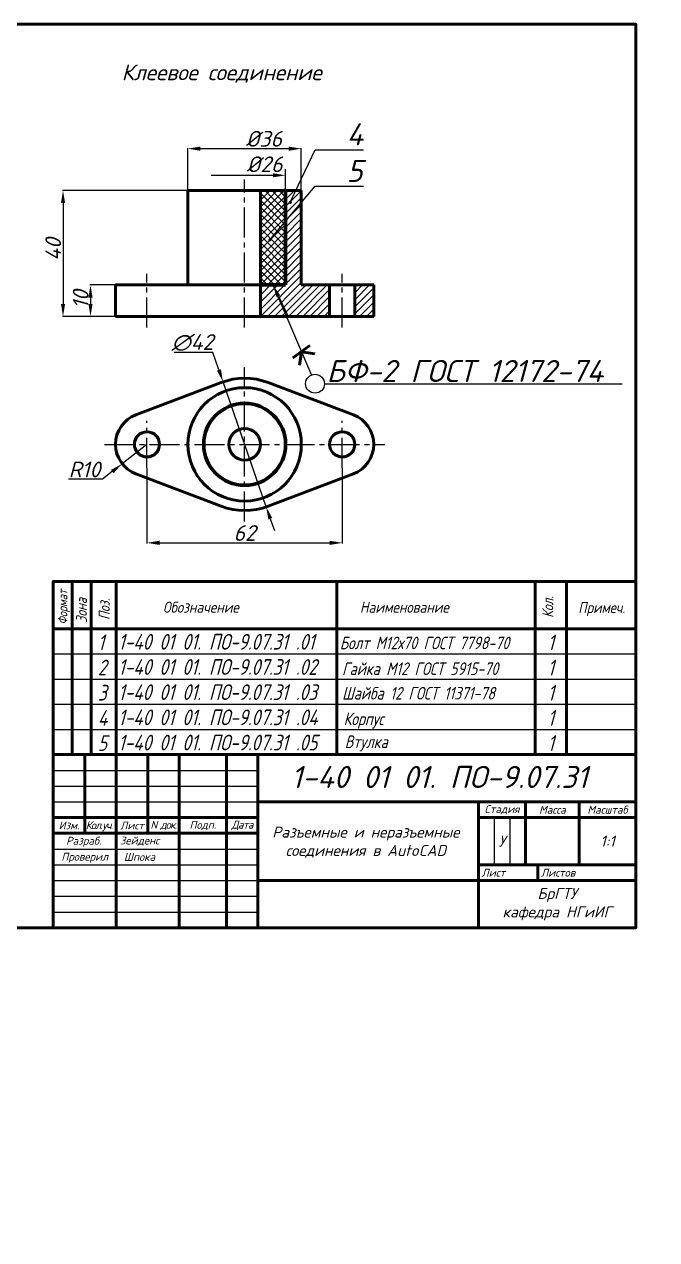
# Model space of a CAD drawing. Header units: millimetres. Extents: x -43296 to 0, y 0 to 32538.
# Drawn here: x -42402.7 to -42201.9, y 31907 to 32293.1 of the extents above; entities that cross this region are included whole.
import ezdxf
from ezdxf import colors
from ezdxf.entities.mleader import LeaderData, LeaderLine
from ezdxf.math import Vec2, Vec3

# ---------------------------------------------------------------- set-up
doc = ezdxf.new("R2010")
doc.units = ezdxf.units.MM
doc.header["$LTSCALE"] = 0.5
doc.linetypes.add('CENTER2', pattern=[28.575, 19.05, -3.175, 3.175, -3.175])
doc.styles.add('GOST-2.304_Type-B', font='isocpeui.ttf', dxfattribs={"height": 7})
doc.styles.get("Standard").update_dxf_attribs({"font": 'isocpeui.ttf'})
doc.styles.add('style3', font='isocpeur.ttf', dxfattribs={"width": 0.8, "oblique": 15})
doc.dimstyles.new('Copy(2) of STANDARD', dxfattribs={"dimscale": 0, "dimtxt": 5, "dimasz": 4, "dimexe": 2, "dimexo": 0, "dimgap": 1, "dimtad": 1, "dimdec": 0, "dimzin": 12, "dimdsep": 46, "dimtxsty": 'Standard', "dimblk1": 'NONE', "dimsah": 1, "dimcen": -3, "dimse1": 1, "dimclrd": 256, "dimclre": 256, "dimadec": 0, "dimazin": 0, "dimtfac": 1, "dimtdec": 0, "dimtmove": 0, "dimatfit": 1, "dimfxl": 1, "dimtolj": 1, "dimtzin": 0, "dimarcsym": 0})
doc.dimstyles.new('Копия SPDS', dxfattribs={"dimscale": 0, "dimtxt": 5, "dimasz": 4, "dimexe": 0.18, "dimexo": 0.0625, "dimtad": 1, "dimtoh": 1, "dimdec": 0, "dimrnd": 0.001, "dimzin": 0, "dimdsep": 46, "dimtxsty": 'GOST-2.304_Type-B', "dimcen": 2.5, "dimadec": 0, "dimazin": 0, "dimtfac": 1, "dimtdec": 0, "dimtmove": 0, "dimatfit": 1, "dimfxl": 1, "dimtolj": 1, "dimtzin": 0, "dimarcsym": 0})

# ---------------------------------------------------------------- blocks, each defined once
blk = doc.blocks.new('*U37')
at = {"color": 0, "linetype": 'CENTER2', "transparency": 16777216}
blk.add_line((0, -28.5), (0, 18.5), dxfattribs=at)
blk = doc.blocks.new('*U38')
at = {"color": 0, "linetype": 'CENTER2', "transparency": 16777216}
blk.add_line((0, -8.5), (0, 8.5), dxfattribs=at)
blk = doc.blocks.new('*U39')
at = {"color": 0, "linetype": 'CENTER2', "transparency": 16777216}
blk.add_line((0, -8.5), (0, 8.5), dxfattribs=at)
blk = doc.blocks.new('*U40')
at = {"color": 0, "linetype": 'CENTER2', "transparency": 16777216}
blk.add_line((0, -24.5), (0, 24.5), dxfattribs=at)
blk = doc.blocks.new('*U41')
at = {"color": 0, "linetype": 'CENTER2', "transparency": 16777216}
blk.add_line((0, -7.49), (0, 7.49), dxfattribs=at)
blk = doc.blocks.new('*U42')
at = {"color": 0, "linetype": 'CENTER2', "transparency": 16777216}
blk.add_line((0, -7.49), (0, 7.49), dxfattribs=at)
blk = doc.blocks.new('*U43')
at = {"color": 0, "linetype": 'CENTER2', "transparency": 16777216}
blk.add_line((-13.5, 0), (75.5, 0), dxfattribs=at)
blk = doc.blocks.new('*D44')
at = {"color": 0, "lineweight": -2, "transparency": 16777216}
for p, q in [((-42363.71, 32152.08), (-42363.71, 32128.18)), ((-42301.71, 32152.08), (-42301.71, 32128.18)), ((-42359.71, 32128.36), (-42305.71, 32128.36))]:
    blk.add_line(p, q, dxfattribs=at)
at = {"color": 0, "transparency": 16777216}
for points in [[(-42359.71, 32129.02), (-42359.71, 32127.69), (-42363.71, 32128.36)], [(-42305.71, 32129.02), (-42305.71, 32127.69), (-42301.71, 32128.36)]]:
    blk.add_solid(points, dxfattribs=at)
at = {"layer": 'Defpoints', "color": 0, "transparency": 16777216}
for p in [(-42363.71, 32152.15), (-42301.71, 32152.15), (-42301.71, 32128.36)]:
    blk.add_point(p, dxfattribs=at)
at = {"color": 0, "transparency": 16777216, "insert": (-42332.71, 32131.48), "char_height": 5, "attachment_point": 5, "style": 'GOST-2.304_Type-B'}
blk.add_mtext('\\A1;62', dxfattribs=at)
blk = doc.blocks.new('*D45')
at = {"color": 0, "lineweight": -2, "transparency": 16777216}
for p, q in [((-42363.71, 32159.64), (-42371.58, 32153.47)), ((-42374.73, 32151), (-42377.88, 32148.54)), ((-42377.88, 32148.54), (-42388.6, 32148.54))]:
    blk.add_line(p, q, dxfattribs=at)
at = {"color": 0, "transparency": 16777216}
blk.add_solid([(-42375.14, 32151.53), (-42374.32, 32150.48), (-42371.58, 32153.47)], dxfattribs=at)
at = {"layer": 'Defpoints', "color": 0, "transparency": 16777216}
for p in [(-42363.71, 32159.64), (-42371.58, 32153.47)]:
    blk.add_point(p, dxfattribs=at)
at = {"color": 0, "transparency": 16777216, "insert": (-42383.55, 32151.66), "char_height": 5, "attachment_point": 5, "style": 'GOST-2.304_Type-B'}
blk.add_mtext('\\A1;R10', dxfattribs=at)
blk = doc.blocks.new('*D48')
at = {"color": 0, "lineweight": -2, "transparency": 16777216}
for p, q in [((-42373.77, 32210.28), (-42381.83, 32210.28)), ((-42381.65, 32206.28), (-42381.65, 32204.28)), ((-42373.77, 32200.28), (-42381.83, 32200.28))]:
    blk.add_line(p, q, dxfattribs=at)
at = {"color": 0, "transparency": 16777216}
for points in [[(-42382.31, 32206.28), (-42380.98, 32206.28), (-42381.65, 32210.28)], [(-42382.31, 32204.28), (-42380.98, 32204.28), (-42381.65, 32200.28)]]:
    blk.add_solid(points, dxfattribs=at)
at = {"layer": 'Defpoints', "color": 0, "transparency": 16777216}
for p in [(-42373.71, 32210.28), (-42381.65, 32200.28), (-42373.71, 32200.28)]:
    blk.add_point(p, dxfattribs=at)
at = {"color": 0, "transparency": 16777216, "insert": (-42384.77, 32205.64), "char_height": 5, "attachment_point": 5, "rotation": 90, "style": 'GOST-2.304_Type-B'}
blk.add_mtext('\\A1;10', dxfattribs=at)
blk = doc.blocks.new('*D50')
at = {"color": 0, "lineweight": -2, "transparency": 16777216}
for p, q in [((-42350.77, 32240.34), (-42350.77, 32253.76)), ((-42314.71, 32240.34), (-42314.71, 32253.76)), ((-42346.77, 32253.58), (-42318.71, 32253.58))]:
    blk.add_line(p, q, dxfattribs=at)
at = {"color": 0, "transparency": 16777216}
for points in [[(-42346.77, 32254.25), (-42346.77, 32252.91), (-42350.77, 32253.58)], [(-42318.71, 32254.25), (-42318.71, 32252.91), (-42314.71, 32253.58)]]:
    blk.add_solid(points, dxfattribs=at)
at = {"layer": 'Defpoints', "color": 0, "transparency": 16777216}
for p in [(-42314.71, 32253.58), (-42350.77, 32240.28), (-42314.71, 32240.28)]:
    blk.add_point(p, dxfattribs=at)
at = {"color": 0, "transparency": 16777216, "insert": (-42326.59, 32256.7), "char_height": 5, "attachment_point": 5}
blk.add_mtext('\\A1;%%C36', dxfattribs=at)
blk = doc.blocks.new('*D51')
at = {"lineweight": -2, "transparency": 16777216}
for p, q in [((-42319.71, 32240.28), (-42319.71, 32247.11)), ((-42343.29, 32245.11), (-42323.71, 32245.11))]:
    blk.add_line(p, q, dxfattribs=at)
at = {"transparency": 16777216}
blk.add_solid([(-42323.71, 32245.78), (-42323.71, 32244.44), (-42319.71, 32245.11)], dxfattribs=at)
at = {"layer": 'Defpoints', "color": 0, "transparency": 16777216}
for p in [(-42343.29, 32245.11), (-42319.71, 32245.11), (-42319.71, 32240.28)]:
    blk.add_point(p, dxfattribs=at)
at = {"color": 0, "transparency": 16777216, "insert": (-42326.37, 32248.61), "char_height": 5, "attachment_point": 5}
blk.add_mtext('\\A1;%%C26', dxfattribs=at)
blk = doc.blocks.new('_None')
blk = doc.blocks.new('*D56')
at = {"color": 0, "lineweight": -2, "transparency": 16777216}
for p, q in [((-42350.77, 32240.28), (-42390.55, 32240.28)), ((-42390.37, 32236.28), (-42390.37, 32204.28)), ((-42373.83, 32200.28), (-42390.55, 32200.28))]:
    blk.add_line(p, q, dxfattribs=at)
at = {"color": 0, "transparency": 16777216}
for points in [[(-42391.03, 32236.28), (-42389.7, 32236.28), (-42390.37, 32240.28)], [(-42391.03, 32204.28), (-42389.7, 32204.28), (-42390.37, 32200.28)]]:
    blk.add_solid(points, dxfattribs=at)
at = {"layer": 'Defpoints', "color": 0, "transparency": 16777216}
for p in [(-42350.71, 32240.28), (-42390.37, 32200.28), (-42373.77, 32200.28)]:
    blk.add_point(p, dxfattribs=at)
at = {"color": 0, "transparency": 16777216, "insert": (-42393.49, 32221.56), "char_height": 5, "attachment_point": 5, "rotation": 90, "style": 'GOST-2.304_Type-B'}
blk.add_mtext('\\A1;40', dxfattribs=at)
blk = doc.blocks.new('_Dot')
at = {"color": 0, "linetype": 'ByBlock', "lineweight": -2}
blk.add_line((-0.5, 0), (-1, 0), dxfattribs=at)
at = {"color": 0, "linetype": 'ByBlock', "const_width": 0.5}
blk.add_lwpolyline([(-0.25, 0, 1), (0.25, 0, 1)], format="xyb", close=True, dxfattribs=at)
blk = doc.blocks.new('*D60')
at = {"color": 0, "lineweight": -2, "transparency": 16777216}
for p, q in [((-42342.79, 32188.85), (-42355.1, 32188.85)), ((-42340.86, 32183.27), (-42342.79, 32188.85)), ((-42325.86, 32139.79), (-42339.56, 32179.49)), ((-42324.55, 32136.01), (-42323.25, 32132.23))]:
    blk.add_line(p, q, dxfattribs=at)
at = {"color": 0, "transparency": 16777216}
for points in [[(-42340.23, 32183.49), (-42341.49, 32183.06), (-42339.56, 32179.49)], [(-42323.92, 32136.23), (-42325.18, 32135.79), (-42325.86, 32139.79)]]:
    blk.add_solid(points, dxfattribs=at)
at = {"layer": 'Defpoints', "color": 0, "transparency": 16777216}
for p in [(-42339.56, 32179.49), (-42325.86, 32139.79)]:
    blk.add_point(p, dxfattribs=at)
at = {"color": 0, "transparency": 16777216, "insert": (-42349.26, 32191.98), "char_height": 5, "attachment_point": 5}
blk.add_mtext('\\A1;∅42', dxfattribs=at)

msp = doc.modelspace()

# ---------------------------------------------------------------- hatches: boundary and pattern name
h = msp.add_hatch()
h.set_pattern_fill('ANSI31', color=256, scale=0.5)
h.set_pattern_definition([(45, (-42327.7089, 32200.276), (-1.12253, 1.12253), [])])
h.paths.add_polyline_path([(-42314.71, 32240.28), (-42319.71, 32240.28), (-42319.71, 32210.28), (-42314.71, 32210.28)])
h.paths.add_polyline_path([(-42305.71, 32210.28), (-42314.71, 32210.28), (-42319.71, 32210.28), (-42327.71, 32210.28), (-42327.71, 32200.28), (-42305.71, 32200.28)])
h.paths.add_polyline_path([(-42291.71, 32210.28), (-42297.71, 32210.28), (-42297.71, 32200.28), (-42291.71, 32200.28)])
h = msp.add_hatch()
h.set_pattern_fill('ANSI37', color=256, scale=0.5)
h.set_pattern_definition([(45, (-42327.7089, 32210.276), (-1.12253, 1.12253), []), (135, (-42327.7089, 32210.276), (-1.12253, -1.12253), [])])
h.paths.add_polyline_path([(-42319.71, 32236.88), (-42327.71, 32226.97), (-42327.71, 32210.28), (-42319.71, 32210.28)])
h.paths.add_polyline_path([(-42319.71, 32236.88), (-42319.71, 32240.28), (-42327.71, 32240.28), (-42327.71, 32226.97)])

# ---------------------------------------------------------------- linework, layer by layer
for p, q in [((-42350.77, 32240.28), (-42345.78, 32240.51)), ((-42319.71, 32240.28), (-42327.71, 32240.28)), ((-42323.71, 32210.28), (-42311.52, 32181.66)), ((-42307.35, 32178.9), (-42212.83, 32178.9)), ((-42393.47, 32061.08), (-42208.47, 32061.08)), ((-42393.47, 32061.08), (-42208.47, 32061.08))]:
    msp.add_line(p, q)
at = {"lineweight": 60}
for p, q in [((-42350.71, 32240.28), (-42314.71, 32240.28)), ((-42350.71, 32210.28), (-42350.71, 32240.28)), ((-42327.71, 32240.28), (-42327.71, 32210.28)), ((-42314.71, 32240.28), (-42314.71, 32210.28)), ((-42373.71, 32200.28), (-42373.71, 32210.28)), ((-42373.71, 32210.28), (-42350.71, 32210.28)), ((-42350.71, 32210.28), (-42327.71, 32210.28)), ((-42327.71, 32200.28), (-42327.71, 32210.28)), ((-42291.71, 32210.28), (-42314.71, 32210.28)), ((-42305.71, 32210.28), (-42305.71, 32200.28)), ((-42297.71, 32210.28), (-42297.71, 32200.28)), ((-42291.71, 32200.28), (-42291.71, 32210.28)), ((-42373.71, 32200.28), (-42291.71, 32200.28)), ((-42317.35, 32187.08), (-42312.01, 32191.06)), ((-42314.68, 32189.07), (-42315.31, 32184.79)), ((-42314.68, 32189.07), (-42310.39, 32188.45)), ((-42340.16, 32179.27), (-42367.26, 32168.99)), ((-42325.26, 32179.27), (-42298.16, 32168.99)), ((-42340.16, 32140.01), (-42367.26, 32150.29)), ((-42325.26, 32140.01), (-42298.16, 32150.29)), ((-42208.47, 32116.08), (-42208.47, 32061.08)), ((-42393.47, 32061.08), (-42208.47, 32061.08))]:
    msp.add_line(p, q, dxfattribs=at)
at = {"lineweight": 120}
for p, q in [((-42319.71, 32240.28), (-42319.71, 32210.28)), ((-42319.71, 32210.28), (-42327.71, 32210.28))]:
    msp.add_line(p, q, dxfattribs=at)
at = {"linetype": 'Continuous', "lineweight": 60}
for p, q in [((-42393.47, 32061.08), (-42208.47, 32061.08)), ((-42393.47, 32061.08), (-42393.47, 32006.08)), ((-42383.47, 32061.08), (-42383.47, 32036.08)), ((-42373.47, 32061.08), (-42373.47, 32006.08)), ((-42363.47, 32061.08), (-42363.47, 32036.08)), ((-42353.47, 32061.08), (-42353.47, 32006.08)), ((-42338.47, 32061.08), (-42338.47, 32006.08)), ((-42328.47, 32061.08), (-42328.47, 32006.08)), ((-42208.47, 32061.08), (-42208.47, 32006.08)), ((-42328.47, 32046.08), (-42208.47, 32046.08)), ((-42258.47, 32046.08), (-42258.47, 32006.08)), ((-42243.47, 32046.08), (-42243.47, 32026.08)), ((-42226.47, 32046.08), (-42226.47, 32026.08)), ((-42393.47, 32041.08), (-42328.47, 32041.08)), ((-42258.47, 32041.08), (-42208.47, 32041.08)), ((-42393.47, 32036.08), (-42328.47, 32036.08)), ((-42258.47, 32026.08), (-42208.47, 32026.08)), ((-42239.6, 32026.08), (-42239.6, 32021.08)), ((-42328.47, 32021.08), (-42208.47, 32021.08)), ((-42393.47, 32006.08), (-42208.47, 32006.08))]:
    msp.add_line(p, q, dxfattribs=at)
at = {"ltscale": 0.2}
msp.add_line((-42393.47, 32061.08), (-42208.47, 32061.08), dxfattribs=at)
at = {"linetype": 'Continuous'}
for p, q in [((-42393.47, 32056.08), (-42328.47, 32056.08)), ((-42393.47, 32051.08), (-42328.47, 32051.08)), ((-42393.47, 32046.08), (-42328.47, 32046.08)), ((-42253.47, 32041.08), (-42253.47, 32026.08)), ((-42248.47, 32041.08), (-42248.47, 32026.08)), ((-42393.47, 32031.08), (-42328.47, 32031.08)), ((-42393.47, 32026.08), (-42328.47, 32026.08)), ((-42393.47, 32021.08), (-42328.47, 32021.08)), ((-42393.47, 32016.08), (-42328.47, 32016.08)), ((-42393.47, 32011.08), (-42328.47, 32011.08))]:
    msp.add_line(p, q, dxfattribs=at)
at = {"lineweight": 60}
msp.add_lwpolyline([(-42603.47, 32006.08), (-42603.47, 32293.08), (-42208.47, 32293.08), (-42208.47, 32006.08), (-42603.47, 32006.08)], dxfattribs=at)
at = {"linetype": 'Continuous', "lineweight": 60}
for points in [[(-42393.47, 32101.08), (-42393.47, 32116.08), (-42208.47, 32116.08)], [(-42387.47, 32100.68), (-42387.47, 32116.08)], [(-42381.47, 32101.08), (-42381.47, 32116.08)], [(-42373.47, 32101.08), (-42373.47, 32116.08)], [(-42303.47, 32101.08), (-42303.47, 32116.08)], [(-42240.47, 32101.08), (-42240.47, 32116.08)], [(-42230.47, 32101.08), (-42230.47, 32116.08)], [(-42393.47, 32061.08), (-42393.47, 32101.08)], [(-42393.47, 32077.08), (-42393.47, 32101.08)], [(-42393.47, 32101.08), (-42208.47, 32101.08)], [(-42387.47, 32061.08), (-42387.47, 32101.08)], [(-42381.47, 32061.08), (-42381.47, 32101.08)], [(-42373.47, 32061.08), (-42373.47, 32101.08)], [(-42303.47, 32061.08), (-42303.47, 32101.08)], [(-42240.47, 32061.08), (-42240.47, 32101.08)], [(-42230.47, 32061.08), (-42230.47, 32101.08)]]:
    msp.add_lwpolyline(points, dxfattribs=at)
for points in [[(-42393.47, 32077.08), (-42393.47, 32101.08)], [(-42393.47, 32101.08), (-42208.47, 32101.08)], [(-42393.47, 32093.08), (-42208.47, 32093.08)], [(-42393.47, 32085.08), (-42208.47, 32085.08)], [(-42393.47, 32077.08), (-42208.47, 32077.08)], [(-42393.47, 32077.08), (-42208.47, 32077.08)], [(-42393.47, 32069.08), (-42208.47, 32069.08)]]:
    msp.add_lwpolyline(points)
msp.add_circle((-42310.35, 32178.9), 3)
at = {"lineweight": 60}
for centre, radius in [((-42332.71, 32159.64), 18), ((-42363.71, 32159.64), 4), ((-42332.71, 32159.64), 5), ((-42301.71, 32159.64), 4)]:
    msp.add_circle(centre, radius, dxfattribs=at)
at = {"lineweight": 120}
msp.add_circle((-42332.71, 32159.64), 13, dxfattribs=at)
at = {"lineweight": 60}
for centre, radius, start, end in [((-42332.71, 32159.64), 21, 69.2164, 110.7836), ((-42363.71, 32159.64), 10, 110.7836, 249.2164), ((-42301.71, 32159.64), 10, 290.7836, 69.2164), ((-42332.71, 32159.64), 21, 249.2164, 290.7836)]:
    msp.add_arc(centre, radius, start, end, dxfattribs=at)

# ---------------------------------------------------------------- block references
at = {"linetype": 'CENTER2'}
for name, p in [('*U37', (-42332.71, 32225.28)), ('*U38', (-42363.71, 32205.28)), ('*U39', (-42301.71, 32205.28)), ('*U40', (-42332.71, 32159.64)), ('*U42', (-42363.71, 32159.64)), ('*U41', (-42301.71, 32159.64)), ('*U43', (-42363.71, 32159.64))]:
    msp.add_blockref(name, p, dxfattribs=at)

# ---------------------------------------------------------------- texts
msp.add_text('Клеевое соединение', height=5).set_placement((-42371.76, 32275.31))
at = {"style": 'GOST-2.304_Type-B'}
msp.add_text('БФ-2 ГОСТ 12172-74', height=7, dxfattribs=at).set_placement((-42306.7, 32179.45))
at = {"ltscale": 0.2, "style": 'style3', "oblique": 15, "width": 0.8}
for s, height, p in [('Формат', 3, (-42388.97, 32102.39)), ('Зона', 3.5, (-42382.79, 32102.93)), ('Кол.', 3.5, (-42234.68, 32104.53)), ('Поз.', 3.5, (-42375.53, 32103.87))]:
    msp.add_text(s, height=height, rotation=90, dxfattribs=at).set_placement(p)
at = {"linetype": 'Continuous', "style": 'GOST-2.304_Type-B', "width": 0.88}
msp.add_text('Обозначение', height=3.5, dxfattribs=at).set_placement((-42358.62, 32106.16))
at = {"color": 0, "linetype": 'Continuous', "style": 'GOST-2.304_Type-B'}
for s, width, p in [('Наименование', 0.88, (-42296.09, 32106.16)), ('Примеч.', 0.85, (-42226.75, 32106.04))]:
    msp.add_text(s, height=3.5, dxfattribs=dict(at, width=width)).set_placement(p)
at = {"color": 0, "style": 'style3', "oblique": 15, "width": 0.8}
for s, p in [('1', (-42379.33, 32094.24)), ('1', (-42236.48, 32094.24)), ('2', (-42379.33, 32086.24)), ('1', (-42236.48, 32086.24)), ('3', (-42379.33, 32078.24)), ('1', (-42236.48, 32078.24)), ('4', (-42379.33, 32070.24)), ('1', (-42236.48, 32070.24)), ('5', (-42379.33, 32062.24)), ('1', (-42236.48, 32062.24))]:
    msp.add_text(s, height=5, dxfattribs=at).set_placement(p)
at = {"style": 'style3', "oblique": 15, "width": 0.8}
for s, height, p in [('1-40 01 01. ПО-9.07.31 .01', 5, (-42372.82, 32094.42)), ('Болт М12х70 ГОСТ 7798-70 ', 4, (-42302.48, 32094.56)), ('1-40 01 01. ПО-9.07.31 .02', 5, (-42372.82, 32086.42)), ('Гайка М12 ГОСТ 5915-70 ', 4, (-42301.77, 32086.37)), ('1-40 01 01. ПО-9.07.31 .03', 5, (-42372.82, 32078.42)), ('Шайба 12 ГОСТ 11371-78', 4, (-42301.77, 32078.58)), ('1-40 01 01. ПО-9.07.31 .04', 5, (-42372.82, 32070.42)), ('Корпус', 4, (-42301.27, 32070.44)), ('1-40 01 01. ПО-9.07.31 .05', 5, (-42372.82, 32062.42)), ('Втулка', 4, (-42300.92, 32063.17))]:
    msp.add_text(s, height=height, dxfattribs=at).set_placement(p)
at = {"linetype": 'Continuous', "insert": (-42270.83, 32053.99), "char_height": 7, "width": 104.8639, "attachment_point": 5}
msp.add_mtext('1-40 01 01. ПО-9.07.31', dxfattribs=at)
at = {"linetype": 'Continuous', "style": 'GOST-2.304_Type-B'}
for s, insert, char_height, width, attachment_point in [('Стадия', (-42250.97, 32043.58), 2.5, 13, 5), ('Масса', (-42234.97, 32043.58), 2.5, 15, 5), ('Масштаб', (-42217.47, 32043.58), 2.5, 16, 5), ('Изм.', (-42388.47, 32038.58), 2.5, 8, 5), ('{\\T0.8;Кол.уч.}', (-42378.87, 32038.31), 2.5, 9, 5), ('Лист', (-42368.47, 32038.58), 2.5, 8, 5), ('{\\T0.8;N док.}', (-42358.47, 32038.58), 2.5, 9, 5), ('Подп.', (-42345.97, 32038.58), 2.5, 13, 5), ('{\\T0.9;Дата}', (-42333.47, 32038.58), 2.5, 8, 5), ('Разраб.', (-42383.8, 32033.38), 2.5, 18, 5), ('Зейденс', (-42366.09, 32033.58), 2.5, 18, 5), ('У', (-42250.97, 32033.58), 3.5, 3, 5), ('1:1', (-42217.47, 32033.58), 3.5, 16, 5), ('Проверил', (-42383.47, 32028.31), 2.5, 18, 5), ('Шпока', (-42366.09, 32028.58), 2.5, 18, 5), ('Лист', (-42257.47, 32023.58), 2.5, 16.8636, 4), ('Листов', (-42238.6, 32023.58), 2.5, 29.1364, 4), ('БрГТУ \\Pкафедра НГиИГ', (-42233.47, 32013.58), 3.5, 48, 5)]:
    msp.add_mtext(s, dxfattribs=dict(at, insert=insert, char_height=char_height, width=width, attachment_point=attachment_point))
at = {"color": 7, "linetype": 'Continuous', "true_color": 0xffffff, "insert": (-42294.22, 32033.28), "char_height": 3.5, "width": 62.1581, "attachment_point": 5, "style": 'GOST-2.304_Type-B'}
msp.add_mtext('{\\C256;\\c0;Разъемные и неразъемные соединения в AutoCAD}', dxfattribs=at)

# ---------------------------------------------------------------- dimensions: what is measured, and where the dimension line sits
for base, p1, p2, text, dimstyle, override, picture, middle in [((-42314.71, 32253.58), (-42350.77, 32240.28), (-42314.71, 32240.28), '%%C<>', 'Копия SPDS', {"dimscale": 1, "dimtxsty": 'Standard'}, '*D50', (-42326.59, 32253.58)), ((-42319.71, 32245.11), (-42343.29, 32245.11), (-42319.71, 32240.28), '%%C26', 'Copy(2) of STANDARD', {"dimscale": 1}, '*D51', (-42326.37, 32245.11))]:
    dim = msp.add_linear_dim(base=base, p1=p1, p2=p2, text=text, dimstyle=dimstyle, override=override)
    dim.commit()
    dim.dimension.update_dxf_attribs({"geometry": picture, "text_midpoint": middle, "dimtype": 160})
for base, p1, p2, picture, middle in [((-42390.37, 32200.28), (-42350.71, 32240.28), (-42373.77, 32200.28), '*D56', (-42390.37, 32221.56)), ((-42381.65, 32200.28), (-42373.71, 32210.28), (-42373.71, 32200.28), '*D48', (-42381.65, 32205.64))]:
    dim = msp.add_linear_dim(base=base, p1=p1, p2=p2, angle=90, dimstyle='Копия SPDS', override={"dimscale": 1})
    dim.commit()
    dim.dimension.update_dxf_attribs({"geometry": picture, "text_midpoint": middle, "dimtype": 160})
dim = msp.add_diameter_dim_2p(p1=(-42325.86, 32139.79), p2=(-42339.56, 32179.49), dimstyle='Копия SPDS', override={"dimscale": 1, "dimtxsty": 'Standard'})
dim.commit()
dim.dimension.update_dxf_attribs({"geometry": '*D60', "text_midpoint": (-42349.26, 32188.85), "dimtype": 163})
dim = msp.add_radius_dim(center=(-42363.71, 32159.64), mpoint=(-42371.58, 32153.47), dimstyle='Копия SPDS', override={"dimscale": 1})
dim.commit()
dim.dimension.update_dxf_attribs({"geometry": '*D45', "text_midpoint": (-42383.55, 32151.66)})
dim = msp.add_linear_dim(base=(-42301.71, 32128.36), p1=(-42363.71, 32152.15), p2=(-42301.71, 32152.15), dimstyle='Копия SPDS', override={"dimscale": 1})
dim.commit()
dim.dimension.update_dxf_attribs({"geometry": '*D44', "text_midpoint": (-42332.71, 32131.48)})

# ---------------------------------------------------------------- leaders
ml = msp.add_multileader_mtext('Standard')
ml.set_content('4', color=256, style='GOST-2.304_Type-B')
ml.set_leader_properties()
ml.set_arrow_properties(name='DOT')
ml.build(insert=Vec2(0, 0))
ml.multileader.update_dxf_attribs({"text_left_attachment_type": 6, "arrow_head_size": 1})
ctx = ml.context
ctx.base_point, ctx.char_height, ctx.arrow_head_size, ctx.plane_origin = Vec3(-42302.33, 32253.25), 7, 1, Vec3(-42318.21, 32236.54)
ctx.left_attachment = 6
notes = []
notes.append((ctx, [(0, (1, 1, 0), (-42310.33, 32253.25), (1, 0), 8, [(0, [(-42318.21, 32236.54)], 0, [])])]))
ctx.mtext.insert, ctx.mtext.flow_direction = Vec3(-42300.33, 32261.65), 5
ml = msp.add_multileader_mtext('Standard')
ml.set_content('5', color=256, style='GOST-2.304_Type-B')
ml.set_leader_properties()
ml.set_arrow_properties(name='DOT')
ml.build(insert=Vec2(0, 0))
ml.multileader.update_dxf_attribs({"text_left_attachment_type": 6, "arrow_head_size": 1})
ctx = ml.context
ctx.base_point, ctx.char_height, ctx.arrow_head_size, ctx.plane_origin = Vec3(-42302.33, 32241.61), 7, 1, Vec3(-42321.65, 32229.01)
ctx.left_attachment = 6
notes.append((ctx, [(0, (1, 1, 0), (-42310.33, 32241.61), (1, 0), 8, [(0, [(-42324.66, 32224.62)], 0, [])])]))
ctx.mtext.insert, ctx.mtext.flow_direction = Vec3(-42300.33, 32250.01), 5
ml = msp.add_multileader_mtext('Standard')
ml.set_content('', color=256)
ml.set_leader_properties()
ml.build(insert=Vec2(0, 0))
ctx = ml.context
ctx.base_point, ctx.plane_origin = Vec3(-42310.92, 32200.28), Vec3(-42323.71, 32210.28)
notes.append((ctx, [(0, (1, 1, 0), (-42318.92, 32200.28), (1, 0), 8, [(0, [(-42323.71, 32210.28)], 0, [])])]))
ctx.mtext.insert, ctx.mtext.flow_direction = Vec3(-42308.92, 32202.28), 5
ml = msp.add_multileader_mtext('Standard')
ml.set_content('', color=256)
ml.set_leader_properties()
ml.build(insert=Vec2(0, 0))
ctx = ml.context
ctx.base_point, ctx.plane_origin = Vec3(-42251.38, 32182.95), Vec3(-42298.52, 32210.28)
notes.append((ctx, [(0, (0, 0, 0), (0, 0), (1, 0), 1, [])]))
ctx.mtext.insert, ctx.mtext.flow_direction = Vec3(-42249.38, 32184.95), 5
for ctx, leaders in notes:
    for number, flags, end, landing, length, lines in leaders:
        leader = LeaderData()
        leader.index, (leader.has_last_leader_line, leader.has_dogleg_vector, leader.attachment_direction) = number, flags
        leader.last_leader_point, leader.dogleg_vector, leader.dogleg_length = Vec3(end), Vec3(landing), length
        for number, points, colour, breaks in lines:
            line = LeaderLine()
            line.index, line.vertices, line.color, line.breaks = number, Vec3.list(points), colors.encode_raw_color(colour), breaks
            leader.lines.append(line)
        ctx.leaders.append(leader)

doc.saveas('drawing.dxf')
